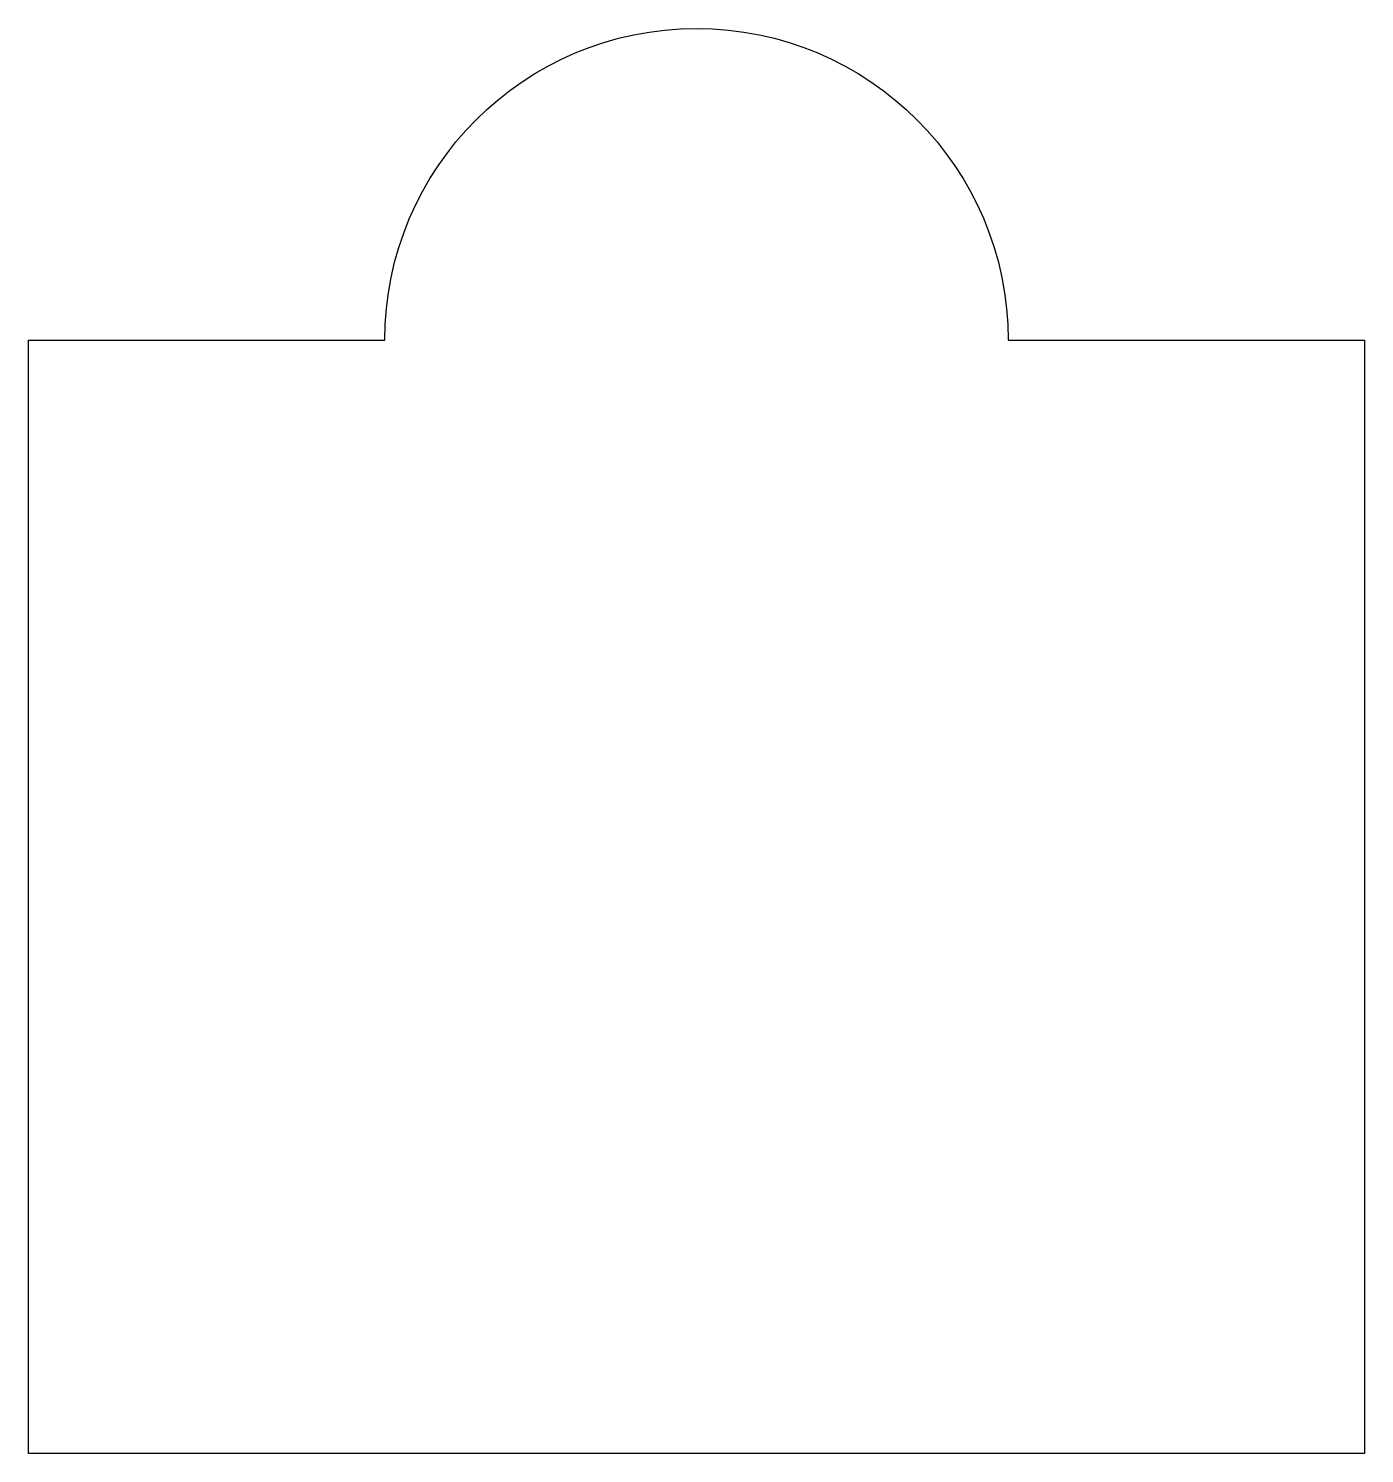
# Model space of a CAD drawing. Header units: millimetres. Extents: x -75 to 75, y -125 to 35.
import ezdxf

# ---------------------------------------------------------------- set-up
doc = ezdxf.new("R2010")
doc.units = ezdxf.units.MM
doc.layers.get('0').update_dxf_attribs({"linetype": 'CONTINUOUS'})

msp = doc.modelspace()

# ---------------------------------------------------------------- linework, layer by layer
msp.add_lwpolyline([(-75, -125), (-75, 0), (-35, 0, -1), (35, 0), (75, 0), (75, -125)], format="xyb", close=True)

doc.saveas('drawing.dxf')
